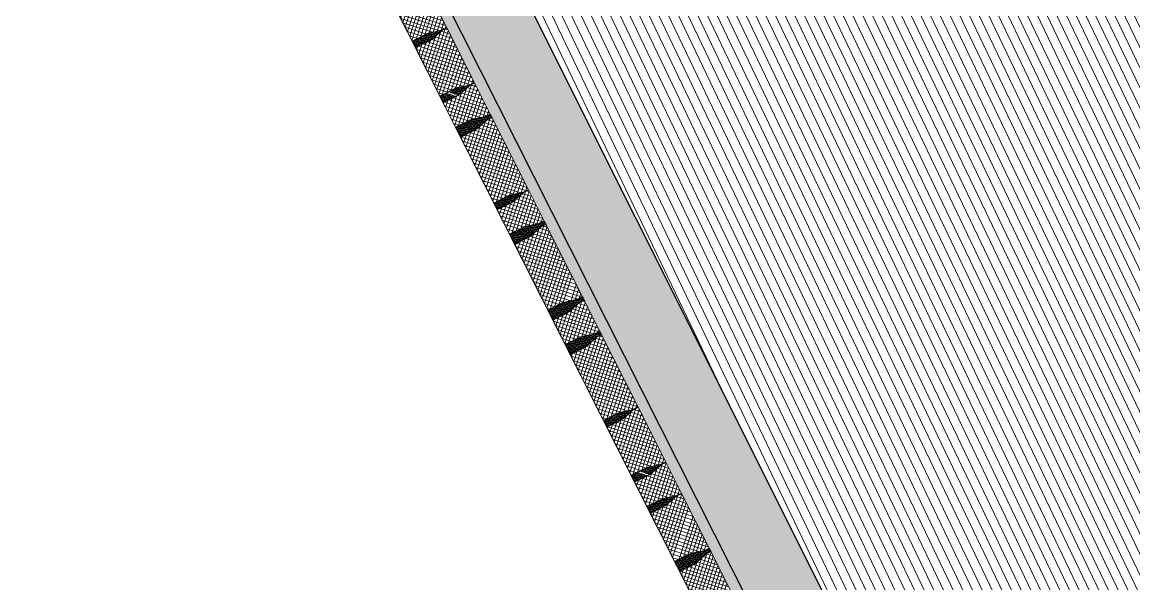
# Model space of a CAD drawing. Header units: metres. Extents: x 678805 to 1359287, y 2747329 to 5497370.
# Drawn here: x 679430.145 to 679433.169, y 2747438.824 to 2747440.352 of the extents above; entities that cross this region are included whole.
import ezdxf

# ---------------------------------------------------------------- set-up
doc = ezdxf.new("R2010")
doc.units = ezdxf.units.M
doc.layers.add('02-L-Waterfeatures 01', color=7, linetype='Continuous', true_color=0x4da6ff)
doc.layers.add('XREF_MON_WATERFEATURE$0$EIT_3 TR sorra', color=7, linetype='Continuous', true_color=0xd8ceb0)
doc.layers.add('XREF_MON_WATERFEATURE$0$-aux', color=50, linetype='Continuous', plot=False)
doc.layers.add('XREF_MON_WATERFEATURE$0$00_Aux', color=6, linetype='Continuous', plot=False)
for name, color, linetype, lineweight in [('XREF_MON_WATERFEATURE$0$02-L-seccionat', 6, 'Continuous', 5), ('XREF_MON_WATERFEATURE$0$3-TR Formigó', 252, 'Continuous', 0), ('XREF_MON_WATERFEATURE$0$3-TR terra compactada', 45, 'Continuous', 0)]:
    doc.layers.add(name, color=color, linetype=linetype, lineweight=lineweight)
doc.layers.add('XREF_MON_WATERFEATURE$0$3-TR tot_u', color=7, linetype='Continuous', lineweight=5, true_color=0x787878)
pattern_1 = [(45.62835957411023, (4.162104091607034, -63.53679065639153), (0.001737188201119408, 0.006656422095089368), [0.008532812500000025, -0.001706562500000008, 0, -0.001706562500000008])]
pattern_2 = [(46.6425602843627, (-13.9000621442683, 37.14831999293528), (-0.006925483204037492, 0.006539365977722499), []), (136.6425602843626, (-13.9000621442683, 37.14831999293528), (-0.006539365977722499, -0.006925483204037491), [])]
pattern_3 = [(45.62835957411023, (3.835975309833884, -63.54359824419953), (0.001737188201119408, 0.006656422095089368), [0.008532812500000025, -0.001706562500000008, 0, -0.001706562500000008])]
pattern_4 = [(45.62835957411023, (3.006265236064792, -63.56091756769456), (0.001737188201119408, 0.006656422095089368), [0.008532812500000025, -0.001706562500000008, 0, -0.001706562500000008])]

# ---------------------------------------------------------------- blocks, each defined once
blk = doc.blocks.new('XREF_MON_WATERFEATURE$0$View P1')
at = {"layer": 'XREF_MON_WATERFEATURE$0$3-TR Formigó'}
h = blk.add_hatch(dxfattribs=at)
h.set_pattern_fill('ANSI37', color=256, scale=0.002999999999999998, angle=-16.6334823258583, style=0)
h.set_pattern_definition(pattern_2)
edge = h.paths.add_edge_path()
edge.add_line((32.12501663947478, 7.279061082750559), (32.124845597893, 7.287255076225847))
edge.add_arc((32.076438580174, 7.286244638031349), 0.04841756364501546, 1.195806767932825, 17.19482589432065)
edge.add_line((32.1226921225898, 7.300557924434543), (32.11631395108998, 7.321169039234519))
edge.add_arc((32.17090446874499, 7.338062227005139), 0.05714459209473954, 181.1958084614284, 197.1948275877108, ccw=False)
edge.add_line((32.11377232195809, 7.336869660532102), (32.11291406163946, 7.377985977334902))
edge.add_line((32.11291406303644, 7.377985977800563), (32.11211703158915, 7.377969341818243))
edge.add_line((32.11211703019217, 7.377969341585413), (32.11209941562265, 7.378813232993707))
edge.add_line((32.11209941562265, 7.378813232993707), (31.96630530292168, 7.375769939972088))
edge.add_line((31.96630530338734, 7.375769939506426), (31.96632292075083, 7.374926045304164))
edge.add_line((31.96632292028517, 7.374926045536995), (31.96552588790655, 7.374909412814304))
edge.add_line((31.96552588790655, 7.374909412814304), (31.96638414636254, 7.333793092519045))
edge.add_arc((31.90925200423226, 7.332600521156564), 0.05714458770046885, -14.803205485524188, 1.1958136407587858, ccw=False)
edge.add_line((31.96449991175905, 7.31800008774735), (31.9589873929508, 7.297140761045739))
edge.add_arc((32.00579791609198, 7.284770083380863), 0.04841754633838192, 165.196792440275, 181.1958115666636)
edge.add_line((31.95739091560245, 7.283759641693905), (31.95756195485592, 7.275565647985786))
edge.add_line((31.9575619539246, 7.275565647752956), (32.12501663947478, 7.279061082750559))
h = blk.add_hatch(dxfattribs=at)
h.set_pattern_fill('ANSI37', color=256, scale=0.002999999999999998, angle=-16.6334823258583, style=0)
h.set_pattern_definition(pattern_2)
edge = h.paths.add_edge_path()
edge.add_line((32.21995904343203, 7.281042895512655), (32.21978800185025, 7.289236890617758))
edge.add_arc((32.17138098692521, 7.288226444041356), 0.04841756085289164, 1.19581733089173, 17.19483645728123)
edge.add_line((32.21763452421874, 7.3025397376623), (32.2112563541159, 7.323150854092091))
edge.add_arc((32.26584686338902, 7.340044041862711), 0.05714458410429679, 181.1958114576735, 197.1948305839567, ccw=False)
edge.add_line((32.20871472498402, 7.338851473061368), (32.20785646559671, 7.379967791261151))
edge.add_line((32.20785646513104, 7.379967791261151), (32.20705943414941, 7.379951155977324))
edge.add_line((32.20705943414941, 7.379951155511662), (32.20704181911424, 7.380795046687126))
edge.add_line((32.20704181911424, 7.380795046919957), (32.13375998754054, 7.37926536728628))
edge.add_line((32.1337599880062, 7.379265367751941), (32.1337776039727, 7.378421475179493))
edge.add_line((32.13377760350704, 7.378421474713832), (32.13298057159409, 7.378404840361327))
edge.add_line((32.13298057252541, 7.378404840594158), (32.1338388309814, 7.337288521928713))
edge.add_arc((32.07670667767525, 7.336095950799063), 0.05714459786633967, -14.803205958825004, 1.1958131674568904, ccw=False)
edge.add_line((32.13195459498093, 7.321495513664559), (32.12644207570702, 7.300636189756915))
edge.add_arc((32.1732526095584, 7.288265514420345), 0.04841755590963395, 165.1967977793672, 181.195816905757)
edge.add_line((32.12484560115263, 7.287255069473758), (32.12501664180309, 7.279061076929793))
edge.add_line((32.12501663900912, 7.279061075299978), (32.21995904343203, 7.281042895279825))
h = blk.add_hatch(dxfattribs=at)
h.set_pattern_fill('ANSI37', color=256, scale=0.002999999999999998, angle=-16.6334823258583, style=0)
h.set_pattern_definition(pattern_2)
edge = h.paths.add_edge_path()
edge.add_line((30.70678062457591, 7.249460413353518), (30.70660958252847, 7.257654407760128))
edge.add_arc((30.65820257086307, 7.256643968867138), 0.04841755869033614, 1.195807717073138, 17.19482684346155)
edge.add_line((30.70445611095056, 7.27095725457184), (30.69807794038206, 7.291568370303139))
edge.add_arc((30.75266845524311, 7.308461561100557), 0.05714459345523102, 181.1958116392545, 197.1948307655368, ccw=False)
edge.add_line((30.69553630659357, 7.307268991367891), (30.69467804674059, 7.348385308403522))
edge.add_line((30.69467804720625, 7.348385308636352), (30.69388101482764, 7.348368671489879))
edge.add_line((30.69388101436198, 7.348368671489879), (30.69386339979246, 7.349212563596666))
edge.add_line((30.69386339979246, 7.349212563829497), (30.54806928848848, 7.346169271040708))
edge.add_line((30.54806928848848, 7.346169270807877), (30.5480869053863, 7.345325377304107))
edge.add_line((30.5480869053863, 7.345325377536938), (30.54728987207636, 7.345308744115755))
edge.add_line((30.54728987207636, 7.345308743882924), (30.54814813146368, 7.304192422423512))
edge.add_arc((30.49101599073038, 7.302999852923676), 0.05714458623739864, -14.803207349924207, 1.195811776357914, ccw=False)
edge.add_line((30.54626389592886, 7.288399417884648), (30.54075137758628, 7.267540091881528))
edge.add_arc((30.58756190631539, 7.255169413750991), 0.04841755132221181, 165.1967931439195, 181.1958122703087)
edge.add_line((30.53915489977226, 7.254158971132711), (30.53932593949139, 7.245964978355914))
edge.add_line((30.53932593949139, 7.245964978355914), (30.70678062457591, 7.249460413120687))
h = blk.add_hatch(dxfattribs=at)
h.set_pattern_fill('ANSI37', color=256, scale=0.002999999999999998, angle=-16.6334823258583, style=0)
h.set_pattern_definition(pattern_2)
edge = h.paths.add_edge_path()
edge.add_line((30.801723100245, 7.251438738079742), (30.8015520600602, 7.259632732020691))
edge.add_arc((30.75314504373819, 7.258622288471088), 0.04841756114395969, 1.195813263898622, 17.194832390288)
edge.add_line((30.79939858382568, 7.272935579298064), (30.79302041325718, 7.293546694330871))
edge.add_arc((30.84761093184352, 7.31043988536112), 0.05714459428101089, 181.195811505223, 197.1948306315052, ccw=False)
edge.add_line((30.79047878272831, 7.309247316094115), (30.78962052380666, 7.350363631965593))
edge.add_line((30.78962052380666, 7.350363631499931), (30.78882349096239, 7.350346995284781))
edge.add_line((30.78882349096239, 7.350346995750442), (30.78880587685853, 7.35119088855572))
edge.add_line((30.78880587685853, 7.35119088855572), (30.7155240457505, 7.349661208922043))
edge.add_line((30.7155240457505, 7.349661208456382), (30.71554166032001, 7.348817315651104))
edge.add_line((30.71554166125134, 7.348817316582426), (30.71474462980404, 7.348800683394074))
edge.add_line((30.71474462980404, 7.348800683161244), (30.71560288965702, 7.307684361469001))
edge.add_arc((30.65847074985504, 7.30649179010652), 0.0571445843779168, -14.803205882980421, 1.1958132433018136, ccw=False)
edge.add_line((30.71371865365654, 7.291891356930137), (30.7082061348483, 7.271032031159848))
edge.add_arc((30.75501666404307, 7.258661351399496), 0.04841755235105492, 165.1967912952908, 181.1958104216799)
edge.add_line((30.70660965889692, 7.257650911109522), (30.70678070094436, 7.249456918332726))
edge.add_line((30.70678069861606, 7.249456917634234), (30.801723100245, 7.251438738079742))
h = blk.add_hatch(dxfattribs=at)
h.set_pattern_fill('ANSI37', color=256, scale=0.002999999999999998, angle=-16.6334823258583, style=0)
h.set_pattern_definition(pattern_2)
edge = h.paths.add_edge_path()
edge.add_line((30.96917778393254, 7.254934173775837), (30.96900674281642, 7.263128167483956))
edge.add_arc((30.92059973208234, 7.262117728125304), 0.04841755621299648, 1.195808191643372, 17.19482731803206)
edge.add_line((30.96685326751322, 7.276431013597175), (30.96047509694472, 7.297042130026966))
edge.add_arc((31.01506561180577, 7.313935321057215), 0.05714458932633171, 181.1958123094125, 197.1948314356952, ccw=False)
edge.add_line((30.95793346734717, 7.312742750393227), (30.9570752074942, 7.353859068127349))
edge.add_line((30.95707520702854, 7.353859068127349), (30.95627817464992, 7.353842431213707))
edge.add_line((30.95627817464992, 7.353842430980876), (30.95626056054607, 7.354686322622001))
edge.add_line((30.95626056334004, 7.354686323786154), (30.81046645110473, 7.351643031695858))
edge.add_line((30.81046644831076, 7.351643030764535), (30.81048406520858, 7.350799135863781))
edge.add_line((30.81048406520858, 7.35079913563095), (30.80968703236431, 7.35078250290826))
edge.add_line((30.80968703236431, 7.35078250314109), (30.81054529221728, 7.30966618238017))
edge.add_arc((30.75341315427795, 7.308473611017689), 0.0571445835472779, -14.803205982344707, 1.1958131439375848, ccw=False)
edge.add_line((30.80866105807945, 7.293873178306967), (30.80314853927121, 7.273013852071017))
edge.add_arc((30.84995906706899, 7.260643172776327), 0.04841755152041603, 165.1967911780166, 181.1958103044058)
edge.add_line((30.8015520600602, 7.25963273155503), (30.801723100245, 7.251438738079742))
edge.add_line((30.801723100245, 7.251438738079742), (30.96917778393254, 7.254934173775837))
h = blk.add_hatch(dxfattribs=at)
h.set_pattern_fill('ANSI37', color=256, scale=0.002999999999999998, angle=-16.6334823258583, style=0)
h.set_pattern_definition(pattern_2)
edge = h.paths.add_edge_path()
edge.add_line((31.19036634173244, 7.259551270864904), (31.19019530201331, 7.267745264805853))
edge.add_arc((31.14178828895092, 7.266734819160774), 0.04841755810819964, 1.195815851060804, 17.19483497744939)
edge.add_line((31.18804182531312, 7.281048111850396), (31.18166365521029, 7.301659228047356))
edge.add_arc((31.23625417565927, 7.31855242070742), 0.05714459619992662, 181.195812893089, 197.194832019371, ccw=False)
edge.add_line((31.17912202421576, 7.317359850043431), (31.17826376482844, 7.358476167079061))
edge.add_line((31.17826376482844, 7.358476166846231), (31.17746673431247, 7.358459528768435))
edge.add_line((31.17746673617512, 7.358459528768435), (31.17744911974296, 7.359303420875221))
edge.add_line((31.17744911788031, 7.359303420642391), (30.97792113386095, 7.355138490442187))
edge.add_line((30.97792113432661, 7.355138490675017), (30.97793874843046, 7.354294598801062))
edge.add_line((30.9779387479648, 7.354294598801062), (30.97714171698317, 7.354277963982895))
edge.add_line((30.97714171698317, 7.354277963750064), (30.97799997637048, 7.313161644618958))
edge.add_arc((30.92086782958359, 7.311969069065526), 0.0571445931185333, -14.803201458629076, 1.1958176676532162, ccw=False)
edge.add_line((30.97611574223265, 7.297368637984619), (30.97060322202742, 7.27650931221433))
edge.add_arc((31.01741375029087, 7.264138635015115), 0.04841755049157292, 165.1967930266452, 181.1958121530345)
edge.add_line((30.9690067442134, 7.263128191698343), (30.96917778486386, 7.254934198455885))
edge.add_line((30.96917778486386, 7.254934198455885), (31.19036634173244, 7.259551270864904))
h = blk.add_hatch(dxfattribs=at)
h.set_pattern_fill('ANSI37', color=256, scale=0.002999999999999998, angle=-16.6334823258583, style=0)
h.set_pattern_definition(pattern_2)
edge = h.paths.add_edge_path()
edge.add_line((31.29530656663701, 7.261741785565391), (31.2951355278492, 7.269935778342187))
edge.add_arc((31.24672850780189, 7.268925330368802), 0.04841756524914696, 1.195818494343009, 17.19483762073198)
edge.add_line((31.29298205021769, 7.283238626783714), (31.28660387918353, 7.303849742049351))
edge.add_arc((31.34119439590722, 7.320742930052802), 0.05714459126895966, 181.19580859546, 197.1948277217424, ccw=False)
edge.add_line((31.28406225005165, 7.319550363114104), (31.28320399066433, 7.360666679684073))
edge.add_line((31.28320399019867, 7.360666679451242), (31.28240695875138, 7.360650043468922))
edge.add_line((31.28240695875138, 7.360650043701753), (31.2823893437162, 7.36149393604137))
edge.add_line((31.28238934511319, 7.36149393604137), (31.20910751400515, 7.359964256407693))
edge.add_line((31.20910751260817, 7.359964256407693), (31.20912512764335, 7.359120363602415))
edge.add_line((31.20912512764335, 7.359120363369584), (31.20832809526473, 7.359103730646893))
edge.add_line((31.20832809526473, 7.359103730646893), (31.20918635558337, 7.317987408488989))
edge.add_arc((31.15205422230065, 7.316794838523492), 0.05714458105536119, -14.803206280437621, 1.1958128458451256, ccw=False)
edge.add_line((31.20730212237686, 7.302194405114278), (31.20178960310295, 7.281335078412667))
edge.add_arc((31.24860012996942, 7.268964400747791), 0.04841755132221181, 165.1967931439195, 181.1958122703087)
edge.add_line((31.20019312342629, 7.26795395789668), (31.20036416547373, 7.259759964887053))
edge.add_line((31.20036416547373, 7.259759965119883), (31.29530656663701, 7.261741785798222))
h = blk.add_hatch(dxfattribs=at)
h.set_pattern_fill('ANSI37', color=256, scale=0.002999999999999998, angle=-16.6334823258583, style=0)
h.set_pattern_definition(pattern_2)
edge = h.paths.add_edge_path()
edge.add_line((31.52649294864386, 7.266567546641454), (31.52632190892473, 7.274761539651081))
edge.add_arc((31.47791489353403, 7.273751092841849), 0.04841756002711533, 1.195817489081884, 17.19483661547029)
edge.add_line((31.52416843129322, 7.288064386462793), (31.51779026165605, 7.308675503358245))
edge.add_arc((31.57238077744842, 7.325568694388494), 0.05714459097789143, 181.1958120413493, 197.1948311676318, ccw=False)
edge.add_line((31.51524863019586, 7.324376124190167), (31.51439036987722, 7.365492441924289))
edge.add_line((31.51439036987722, 7.365492441691458), (31.51359333936125, 7.365475804079324))
edge.add_line((31.51359333936125, 7.365475804312155), (31.51357572339475, 7.36631969595328))
edge.add_line((31.51357572386041, 7.366319695720449), (31.31404773937538, 7.362154765985906))
edge.add_line((31.31404773890972, 7.362154766218737), (31.3140653539449, 7.36131087387912))
edge.add_line((31.31406535720453, 7.36131087387912), (31.31326832575724, 7.361294238595292))
edge.add_line((31.31326832249761, 7.361294238362461), (31.31412658188492, 7.320177920162678))
edge.add_arc((31.25699443323538, 7.31898534600623), 0.05714459414737613, -14.803203024936977, 1.195816101345315, ccw=False)
edge.add_line((31.31224235007539, 7.304384913993999), (31.3067298294045, 7.283525589155033))
edge.add_arc((31.35354036046192, 7.271154914749786), 0.04841755488079445, 165.1967996279969, 181.1958187543857)
edge.add_line((31.30513335065916, 7.27014446654357), (31.30530439130962, 7.261950473068282))
edge.add_line((31.30530439084396, 7.261950473068282), (31.52649294724688, 7.266567546408623))
h = blk.add_hatch(dxfattribs=at)
h.set_pattern_fill('ANSI37', color=256, scale=0.002999999999999998, angle=-16.6334823258583, style=0)
h.set_pattern_definition(pattern_2)
edge = h.paths.add_edge_path()
edge.add_line((31.63143317308277, 7.268758061109111), (31.63126213429496, 7.276952054118738))
edge.add_arc((31.58285511285067, 7.275941604515538), 0.04841756551650299, 1.195820448744244, 17.19483957513327)
edge.add_line((31.6291086548008, 7.290254902560264), (31.62273048423231, 7.31086601712741))
edge.add_arc((31.67732100049034, 7.32775920140557), 0.05714458990846861, 181.1958054176346, 197.1948245439171, ccw=False)
edge.add_line((31.62018885603175, 7.326566638192162), (31.61933059617877, 7.367682955227792))
edge.add_line((31.61933059617877, 7.367682954994962), (31.61853356380016, 7.367666318546981))
edge.add_line((31.61853356380016, 7.367666318546981), (31.61851594923064, 7.368510211119428))
edge.add_line((31.61851594923064, 7.368510211119428), (31.54523411858827, 7.366980531718582))
edge.add_line((31.54523411858827, 7.366980531718582), (31.54525173315778, 7.366136637981981))
edge.add_line((31.54525173315778, 7.366136638214812), (31.54445470124483, 7.366120005492121))
edge.add_line((31.54445470124483, 7.36612000525929), (31.54531296109781, 7.325003684265539))
edge.add_arc((31.48818082315847, 7.323811113135889), 0.0571445835472779, -14.803205982344707, 1.1958131439375848, ccw=False)
edge.add_line((31.54342872602865, 7.309210680657998), (31.53791620722041, 7.288351353956386))
edge.add_arc((31.58472673594952, 7.275980675825849), 0.04841755132221181, 165.1967931439195, 181.1958122703087)
edge.add_line((31.53631973126903, 7.27497023367323), (31.53649077191949, 7.266776240663603))
edge.add_line((31.53649077005684, 7.266776240663603), (31.63143317215145, 7.268758062040433))
h = blk.add_hatch(dxfattribs=at)
h.set_pattern_fill('ANSI37', color=256, scale=0.002999999999999998, angle=-16.6334823258583, style=0)
h.set_pattern_definition(pattern_2)
edge = h.paths.add_edge_path()
edge.add_line((31.85262172948569, 7.27337513375096), (31.85245069023222, 7.281569127459079))
edge.add_arc((31.80404367623851, 7.280558681814), 0.04841755893397951, 1.195815692870574, 17.19483481925909)
edge.add_line((31.85029721399769, 7.29487197403796), (31.84391904249787, 7.315483088605106))
edge.add_arc((31.89850956527516, 7.332376275444403), 0.05714459760783967, 181.1958058672796, 197.1948249935624, ccw=False)
edge.add_line((31.84137741383165, 7.331183711765334), (31.84051915444434, 7.372300028335303))
edge.add_line((31.84051915397868, 7.372300029033795), (31.83972212206572, 7.372283392352983))
edge.add_line((31.83972212160006, 7.372283391421661), (31.83970450563356, 7.373127282829955))
edge.add_line((31.83970450563356, 7.373127282829955), (31.64017652114853, 7.368962353095412))
edge.add_line((31.64017652254552, 7.368962353328243), (31.64019413711503, 7.368118460522965))
edge.add_line((31.64019413571805, 7.368118460290134), (31.63939710520208, 7.36810182640329))
edge.add_line((31.63939710520208, 7.368101826636121), (31.64025536458939, 7.326985507505015))
edge.add_arc((31.58312321454287, 7.32579293451272), 0.05714459600685787, -14.803204491881502, 1.1958146344006195, ccw=False)
edge.add_line((31.63837113091722, 7.311192500172183), (31.63285861071199, 7.290333175566047))
edge.add_arc((31.67966914456338, 7.277962501859292), 0.04841755488079445, 165.1967996279969, 181.1958187543857)
edge.add_line((31.63126213289797, 7.276952053653076), (31.63143317261711, 7.268758060177788))
edge.add_line((31.63143317261711, 7.268758060177788), (31.85262172948569, 7.273375133983791))
h = blk.add_hatch(dxfattribs=at)
h.set_pattern_fill('ANSI37', color=256, scale=0.002999999999999998, angle=-16.6334823258583, style=0)
h.set_pattern_definition(pattern_2)
edge = h.paths.add_edge_path()
edge.add_line((31.9575619539246, 7.275565647752956), (31.95739091560245, 7.283759641228244))
edge.add_arc((31.90898389741778, 7.282749194419011), 0.04841756333023123, 1.195816856321089, 17.19483598271029)
edge.add_line((31.95523743890226, 7.297062489204109), (31.9488592678681, 7.317673603771254))
edge.add_arc((32.00344978645444, 7.334566792240366), 0.05714459292051601, 181.195808327397, 197.1948274536803, ccw=False)
edge.add_line((31.9463176378049, 7.333374225068837), (31.9454593793489, 7.374490541405976))
edge.add_line((31.94545937981457, 7.374490541405976), (31.94466234743595, 7.374473905190825))
edge.add_line((31.94466234883294, 7.374473905423656), (31.94464473379776, 7.375317797763273))
edge.add_line((31.94464473426342, 7.375317797763273), (31.87136290362105, 7.373788118595257))
edge.add_line((31.87136290129274, 7.373788118362427), (31.87138051586226, 7.37294422602281))
edge.add_line((31.8713805177249, 7.37294422625564), (31.87058348534629, 7.372927592368796))
edge.add_line((31.87058348348364, 7.372927592135966), (31.87144174426794, 7.331811271375045))
edge.add_arc((31.81430960446596, 7.330618703970686), 0.05714458560496383, -14.803209114960794, 1.1958100113213845, ccw=False)
edge.add_line((31.86955750826746, 7.316018267301843), (31.86404498852789, 7.295158941065893))
edge.add_arc((31.91085551865399, 7.282788265962154), 0.048417550925804, 165.1967970757233, 181.1958162021125)
edge.add_line((31.8624485116452, 7.281777820084244), (31.86261955369264, 7.273583826608956))
edge.add_line((31.86261955369264, 7.273583826608956), (31.9575619539246, 7.275565647752956))
h = blk.add_hatch(dxfattribs=at)
h.set_pattern_fill('ANSI37', color=256, scale=0.002999999999999998, angle=-16.6334823258583, style=0)
h.set_pattern_definition(pattern_2)
edge = h.paths.add_edge_path()
edge.add_line((30.52932804310694, 7.245759782148525), (30.52915700338781, 7.253953775856644))
edge.add_arc((30.4807499917224, 7.252943331608549), 0.04841755866662362, 1.195813738469033, 17.19483286485752)
edge.add_line((30.52700352668762, 7.267256622435525), (30.52062535658479, 7.287867737933993))
edge.add_arc((30.57521587610245, 7.304760934086516), 0.05714459508307852, 181.1958164730087, 197.194835599291, ccw=False)
edge.add_line((30.5180837251246, 7.303568360162899), (30.51722546620294, 7.344684678129852))
edge.add_line((30.51722546713427, 7.344684677897021), (30.5164284366183, 7.344668040052056))
edge.add_line((30.51642843568698, 7.344668039819226), (30.51641081972048, 7.345511931693181))
edge.add_line((30.5164108206518, 7.345511931693181), (30.31688283570111, 7.3413470024243))
edge.add_line((30.31688283476979, 7.34134700265713), (30.31690044980496, 7.340503108920529))
edge.add_line((30.31690044980496, 7.340503108920529), (30.31610341835767, 7.340486474568024))
edge.add_line((30.31610341835767, 7.340486474568024), (30.31696167727932, 7.299370155669749))
edge.add_arc((30.25982953142375, 7.298177581513301), 0.05714459165545941, -14.80320332302972, 1.195815803252799, ccw=False)
edge.add_line((30.31507744267583, 7.28357714950107), (30.30956492293626, 7.26271782326512))
edge.add_arc((30.35637545399368, 7.250347146997228), 0.04841755112400788, 165.1967951098214, 181.1958142362106)
edge.add_line((30.3079684455879, 7.249336702516302), (30.30813948670402, 7.241142709506676))
edge.add_line((30.30813948810101, 7.241142709506676), (30.52932804450393, 7.245759782381356))
at = {"layer": 'XREF_MON_WATERFEATURE$0$3-TR terra compactada'}
h = blk.add_hatch(dxfattribs=at)
h.set_pattern_fill('LINE', color=256, scale=0.007499999999999999, angle=-115.5575462493456, style=0)
h.set_pattern_definition([(3.66378788500146e-05, (-26.97329562623054, -17.13623808929697), (-1.522694161038007e-08, 0.02381249999999513), [])])
h.paths.add_polyline_path([(34.41064929263666, 6.984919309616089e-10), (34.41064929263666, 7.090219076024368), (29.92329468252137, 7.011460061883554), (29.92329468298703, 6.260207292158157), (27.12664042413235, 6.260207292158157), (27.12664042413235, 5.60941800288856), (21.65944042569026, 5.609418003121391), (21.65944042569026, 4.958628713386133), (16.19224042538553, 4.958628713851795), (16.19224042538553, 4.386846190784127), (10.06946854665875, 4.386846198001876), (10.06946854665875, 4.736846192041412), (10.72050920827314, 4.736846190877259), (10.72050921013579, 5.583192354766652), (10.46590279601514, 5.583192354300991), (3.171591598540545, 3.266520275967196), (3.171591598540545, 2.633998685283586), (2.220548637211323, 2.633998685050756), (2.220548637211323, 3.232379126129672), (2.219900731928647, 3.162678002379835), (1.84559687320143, 3.162678002147004), (-1.396983861923218e-09, 3.198383478680626), (0, 0)])
at = {"layer": 'XREF_MON_WATERFEATURE$0$3-TR tot_u'}
h = blk.add_hatch(dxfattribs=at)
h.set_pattern_fill('AR-CONC', color=256, scale=0.0002499999999999998, angle=91.91934116585045)
h.set_pattern_definition([(160.1953837760714, (-13.9000621442683, 37.14831999293528), (-0.0119837746119615, 0.04412166021482197), [0.004762499999999976, -0.0523874999999998]), (105.1953837760713, (-13.9000621442683, 37.14831999293528), (-0.04178600144815682, -0.02475845587120788), [0.003809999999999986, -0.04191014604249979]), (210.6468284760713, (-13.90106078842655, 37.15199678507634), (-0.05376977419134751, 0.01936320490297469), [0.004047502199999985, -0.04452256114999987]), (156.3795837760713, (-13.91198135819286, 37.1439356666524), (-0.01353125158504966, 0.0672318225608572), [0.007143749999999986, -0.0785812499999998]), (206.8309413860712, (-13.91310896817595, 37.14953831047751), (-0.07854296077851025, 0.03434791022802331), [0.006071255784999981, -0.06678390203999972]), (101.3795349460713, (-13.91198135819286, 37.1439356666524), (-0.07854296077681319, 0.0343479102322367), [0.00571499176749998, -0.06286493297999969]), (131.1953837760714, (-13.91119371727109, 37.15099135390483), (0.01090932689885463, 0.04439938047567266), [0.004762499999999979, -0.05238749999999982]), (76.19538377607144, (-13.91119371727109, 37.15099135390483), (-0.04854992515916642, -0.001395838564927025), [0.003809999999999993, -0.0419099999999999]), (181.6468287760715, (-13.91028460860252, 37.1546913033817), (-0.03764059845419174, 0.04300354174937727), [0.004047502199999976, -0.0445224843999998]), (147.6953837760714, (-13.9000621442683, 37.14831999293528), (-0.02010573042285457, -0.006572897646282036), [0, -0.04140199999999988, 0, -0.04254499999999988, 0, -0.04206874999999988]), (117.6953837760714, (-13.9000621442683, 37.14831999293528), (-0.02927230345917206, 0.007031762190172694), [0, -0.02425699999999994, 0, -0.0404494999999999, 0, -0.01603374999999995]), (77.69538377607141, (-13.89517361950129, 37.13503006868996), (-0.01035809753840052, 0.03230807276401643), [0, -0.0158749999999999, 0, -0.0495299999999998, 0, -0.06572249999999961]), (67.69538377607145, (-13.8929814551957, 37.12907046149485), (-0.01875020766059965, 0.03256113118745859), [0, -0.02063749999999998, 0, -0.03289299999999996, 0, -0.04667249999999996])])
h.paths.add_polyline_path([(29.91327959578484, 7.011459797387943), (34.48983808746561, 7.091605853522196), (34.48983808793128, 7.298646226758137), (29.91327959578484, 7.202589231310412)])
at = {"layer": 'XREF_MON_WATERFEATURE$0$EIT_3 TR sorra'}
h = blk.add_hatch(dxfattribs=at)
h.set_pattern_fill('ANSI36', color=256, scale=0.001075000000000009, angle=0.6283595741102835, style=0, double=1)
h.set_pattern_definition([(45.62835957411023, (2.743868077173829, -63.56639132718556), (0.001737188201119408, 0.006656422095089368), [0.008532812500000025, -0.001706562500000008, 0, -0.001706562500000008])])
edge = h.paths.add_edge_path()
edge.add_line((30.70678069861606, 7.249456917634234), (30.70660965749994, 7.257650911808014))
edge.add_arc((30.65820264909416, 7.256640470353886), 0.04841755400384653, 1.195810620753563, 17.19482974686521)
edge.add_line((30.70445618173108, 7.270953756989911), (30.6980780120939, 7.291564875748008))
edge.add_arc((30.7526685311459, 7.308458068640903), 0.05714459372281501, 181.1958132952155, 197.1948324214335, ccw=False)
edge.add_line((30.69553638156503, 7.307265497278422), (30.69467805046588, 7.348385310033336))
edge.add_line((30.69467805046588, 7.348385310033336), (30.71474455855787, 7.348804174456745))
edge.add_line((30.71474455902353, 7.348804174689576), (30.71560288919136, 7.307684363098815))
edge.add_arc((30.65847073914483, 7.306491792434826), 0.05714459537432023, -14.803206256932128, 1.1958128693789263, ccw=False)
edge.add_line((30.71371865319088, 7.291891355765983), (30.70820613531396, 7.271032031625509))
edge.add_arc((30.7550166551955, 7.258661350002512), 0.04841754361097041, 165.1967860735582, 181.1958051997705)
edge.add_line((30.70660965610296, 7.257650913437828), (30.7067806981504, 7.249456917634234))
h = blk.add_hatch(dxfattribs=at)
h.set_pattern_fill('ANSI36', color=256, scale=0.001075000000000009, angle=0.6283595741102835, style=0, double=1)
h.set_pattern_definition(pattern_4)
edge = h.paths.add_edge_path()
edge.add_line((30.80172317568213, 7.251435241196305), (30.80155213363469, 7.25962923374027))
edge.add_arc((30.75314512010664, 7.258618788095191), 0.04841755810903005, 1.195815851199018, 17.19483497731143)
edge.add_line((30.79939865786582, 7.272932080319151), (30.79302049009129, 7.293543200241402))
edge.add_arc((30.84761100169271, 7.310436394298449), 0.05714458903549167, 181.1958157553337, 197.1948348815522, ccw=False)
edge.add_line((30.79047885769978, 7.309243820142001), (30.78962052660063, 7.350363632664084))
edge.add_line((30.78962052706629, 7.350363632896915), (30.80968703469262, 7.350782499881461))
edge.add_line((30.80968703422695, 7.350782499881461), (30.81054536486045, 7.309662685496733))
edge.add_arc((30.75341322505847, 7.30847011343576), 0.05714458770036965, -14.80320548553749, 1.195813640773224, ccw=False)
edge.add_line((30.80866112979129, 7.293869680492207), (30.80314861144871, 7.273010357283056))
edge.add_arc((30.84995913878083, 7.260639675660059), 0.04841755088851254, 165.1967890949294, 181.1958082211419)
edge.add_line((30.80155213316903, 7.259629236301407), (30.80172317568213, 7.25143523956649))
h = blk.add_hatch(dxfattribs=at)
h.set_pattern_fill('ANSI36', color=256, scale=0.001075000000000009, angle=0.6283595741102835, style=0, double=1)
h.set_pattern_definition(pattern_4)
edge = h.paths.add_edge_path()
edge.add_line((30.96917785843834, 7.2549306768924), (30.96900681825355, 7.263124670833349))
edge.add_arc((30.92059981031343, 7.262114225653931), 0.04841755288699848, 1.195814845938504, 17.19483397205033)
edge.add_line((30.96685334155336, 7.276427516480908), (30.96047517238185, 7.297038636403158))
edge.add_arc((31.01506569236517, 7.313931825337932), 0.05714459483965964, 181.1958097152948, 197.1948288415137, ccw=False)
edge.add_line((30.95793354324996, 7.312739257700741), (30.95707521168515, 7.353859069291502))
edge.add_line((30.95707521121949, 7.353859069524333), (30.97714171838015, 7.354277933714911))
edge.add_line((30.97714171838015, 7.354277933482081), (30.97800004901364, 7.313158122356981))
edge.add_arc((30.92086789384484, 7.311965549131855), 0.05714460099058855, -14.803203895710396, 1.1958152306000898, ccw=False)
edge.add_line((30.97611581394449, 7.297365113394335), (30.97060329513624, 7.276505790883675))
edge.add_arc((31.01741381362081, 7.264135111356154), 0.04841754175148828, 165.1967878049128, 181.1958069311251)
edge.add_line((30.96900681685656, 7.263124673394486), (30.96917785843834, 7.254930677590892))
h = blk.add_hatch(dxfattribs=at)
h.set_pattern_fill('ANSI36', color=256, scale=0.001075000000000009, angle=0.6283595741102835, style=0, double=1)
h.set_pattern_definition([(45.62835957411023, (3.499848704785109, -63.55061451974325), (0.001737188201119408, 0.006656422095089368), [0.008532812500000025, -0.001706562500000008, 0, -0.001706562500000008])])
edge = h.paths.add_edge_path()
edge.add_line((31.20036423904821, 7.259756467537954), (31.19036641903222, 7.259547773748636))
edge.add_line((31.19036641763523, 7.259547773981467), (31.19019537512213, 7.267741767689586))
edge.add_arc((31.14178836951032, 7.266731325769797), 0.04841755070072701, 1.195811253514154, 17.19483037962616)
edge.add_line((31.18804189935327, 7.281044612405822), (31.18166372878477, 7.301655732095242))
edge.add_arc((31.23625424643978, 7.3185489194002), 0.05714459044340803, 181.1958087295242, 197.1948278557424, ccw=False)
edge.add_line((31.17912209965289, 7.317356352694333), (31.17826376762241, 7.3584761666134))
edge.add_line((31.17826376762241, 7.3584761666134), (31.20832809666172, 7.359103726688772))
edge.add_line((31.2083280980587, 7.359103726455942), (31.20918642915785, 7.317983911372721))
edge.add_arc((31.15205428609625, 7.316791341872886), 0.05714458706793479, -14.803207250574076, 1.1958118757368084, ccw=False)
edge.add_line((31.20730219222605, 7.302190906833857), (31.20178967388347, 7.281331582460552))
edge.add_arc((31.24860019981861, 7.268960908288136), 0.04841754760377975, 165.1967966067155, 181.1958157329283)
edge.add_line((31.20019319793209, 7.267950462875888), (31.20036423858255, 7.259756468003616))
edge.add_line((31.20036423904821, 7.259756467537954), (31.19036641903222, 7.259547773748636))
h = blk.add_hatch(dxfattribs=at)
h.set_pattern_fill('ANSI36', color=256, scale=0.001075000000000009, angle=0.6283595741102835, style=0, double=1)
h.set_pattern_definition([(45.62835957411023, (3.604788930620998, -63.54842400620691), (0.001737188201119408, 0.006656422095089368), [0.008532812500000025, -0.001706562500000008, 0, -0.001706562500000008])])
edge = h.paths.add_edge_path()
edge.add_line((31.30530446302146, 7.261946980375797), (31.29530664300546, 7.26173828728497))
edge.add_line((31.29530664393678, 7.26173828705214), (31.29513560188934, 7.269932280993089))
edge.add_arc((31.24672859534621, 7.268921840237454), 0.04841755152650689, 1.195811095324, 17.19483022143593)
edge.add_line((31.29298212751746, 7.283235126407817), (31.28660395741463, 7.303846246795729))
edge.add_arc((31.34119446435943, 7.320739436661825), 0.05714458519766037, 181.1958129796023, 197.1948321058211, ccw=False)
edge.add_line((31.28406232502311, 7.319546865532175), (31.2832039934583, 7.360666679684073))
edge.add_line((31.2832039934583, 7.360666679916903), (31.31326832249761, 7.361294240225106))
edge.add_line((31.31326832203194, 7.361294239992276), (31.3141266531311, 7.320174424909055))
edge.add_arc((31.25699450960383, 7.318981854943559), 0.05714458955985148, -14.803206952481275, 1.1958121738293812, ccw=False)
edge.add_line((31.31224241759628, 7.304381419438869), (31.30672989971936, 7.283522095531225))
edge.add_arc((31.35354042239487, 7.271151418564841), 0.04841754467763227, 165.1967922058134, 181.1958113320266)
edge.add_line((31.30513342190534, 7.270140976877883), (31.3053044625558, 7.261946980608627))
edge.add_line((31.30530446302146, 7.261946980375797), (31.29530664300546, 7.26173828728497))
h = blk.add_hatch(dxfattribs=at)
h.set_pattern_fill('ANSI36', color=256, scale=0.001075000000000009, angle=0.6283595741102835, style=0, double=1)
h.set_pattern_definition(pattern_3)
edge = h.paths.add_edge_path()
edge.add_line((31.53649084363133, 7.266772743081674), (31.52649302268401, 7.266564048128203))
edge.add_line((31.52649302221835, 7.266564048593864), (31.52632198110223, 7.274758043466136))
edge.add_arc((31.47791497642174, 7.27374760247767), 0.04841755235228677, 1.195810937133846, 17.19483006324567)
edge.add_line((31.52416850626469, 7.288060888415202), (31.51779033523053, 7.308672008337453))
edge.add_arc((31.5723808449693, 7.32556519494392), 0.05714458466294894, 181.195809667745, 197.1948287939639, ccw=False)
edge.add_line((31.51524870702997, 7.32437262753956), (31.51439037453383, 7.365492441924289))
edge.add_line((31.51439037267119, 7.365492441924289), (31.54445470264181, 7.366120001999661))
edge.add_line((31.54445470264181, 7.366120001766831), (31.54531303327531, 7.325000186916441))
edge.add_arc((31.488180892542, 7.323807614622638), 0.05714458916344348, -14.803203621136788, 1.1958155051739254, ccw=False)
edge.add_line((31.54342879913747, 7.309207182144746), (31.53791628079489, 7.288347856840119))
edge.add_arc((31.58472679927945, 7.275977176381275), 0.04841754175148828, 165.1967878049128, 181.1958069311251)
edge.add_line((31.53631980158389, 7.274966738419607), (31.53649084316567, 7.266772743547335))
edge.add_line((31.53649084363133, 7.266772743081674), (31.52649302268401, 7.266564048128203))
h = blk.add_hatch(dxfattribs=at)
h.set_pattern_fill('ANSI36', color=256, scale=0.001075000000000009, angle=0.6283595741102835, style=0, double=1)
h.set_pattern_definition(pattern_3)
edge = h.paths.add_edge_path()
edge.add_line((31.6314332485199, 7.268754563992843), (31.63126220647246, 7.276948557235301))
edge.add_arc((31.58285519760102, 7.275938111590222), 0.04841755480591413, 1.195816483959813, 17.19483561007146)
edge.add_line((31.62910873023793, 7.290251402882859), (31.62273056060076, 7.310862522339448))
edge.add_arc((31.67732108011842, 7.327755708480254), 0.05714459430494814, 181.1958064034373, 197.1948255296562, ccw=False)
edge.add_line((31.62018893286586, 7.326563144335523), (31.61933060083538, 7.367682955460623))
edge.add_line((31.61933059990406, 7.367682955460623), (31.63939710753039, 7.368101821979508))
edge.add_line((31.63939710659906, 7.368101821979508), (31.64025543723255, 7.326982008293271))
edge.add_arc((31.58312329510227, 7.325789436930791), 0.05714458853100855, -14.803205386173317, 1.195813740137396, ccw=False)
edge.add_line((31.6383712021634, 7.311189002823085), (31.63285868382081, 7.290329679381102))
edge.add_arc((31.67966920975596, 7.277958997292444), 0.04841755025607799, 165.1967870117521, 181.1958061379647)
edge.add_line((31.6312622060068, 7.276948559097946), (31.63143324898556, 7.268754562130198))
h = blk.add_hatch(dxfattribs=at)
h.set_pattern_fill('ANSI36', color=256, scale=0.001075000000000009, angle=0.6283595741102835, style=0, double=1)
h.set_pattern_definition(pattern_1)
edge = h.paths.add_edge_path()
edge.add_line((31.86261962680146, 7.273580329259858), (31.85262180678546, 7.273371636169031))
edge.add_line((31.85262180818245, 7.273371636634693), (31.85245076566935, 7.281565630808473))
edge.add_arc((31.80404375726357, 7.280555190285668), 0.04841755125915113, 1.195809140922129, 17.19482826703403)
edge.add_line((31.85029728803784, 7.294868475059047), (31.84391911700368, 7.315479594748467))
edge.add_arc((31.89850963000208, 7.332372780190781), 0.05714458687293266, 181.1958076097209, 197.1948267359396, ccw=False)
edge.add_line((31.84137748833746, 7.331180214416236), (31.84051915537566, 7.372300028335303))
edge.add_line((31.84051915630698, 7.372300028568134), (31.87058348581195, 7.372927588643506))
edge.add_line((31.87058348674327, 7.372927588643506), (31.87144181784242, 7.331807774724439))
edge.add_arc((31.81430966872722, 7.330615203594789), 0.05714459454368133, -14.803206356296528, 1.1958127700146974, ccw=False)
edge.add_line((31.86955758044496, 7.316014767857268), (31.86404506256804, 7.295155444648117))
edge.add_arc((31.9108555871062, 7.282784765353426), 0.04841754736775294, 165.1967905917341, 181.195809717947)
edge.add_line((31.862448586151, 7.281774324597791), (31.86261962773278, 7.273580328794196))
edge.add_line((31.86261962680146, 7.273580329259858), (31.85262180678546, 7.273371636169031))
h = blk.add_hatch(dxfattribs=at)
h.set_pattern_fill('ANSI36', color=256, scale=0.001075000000000009, angle=0.6283595741102835, style=0, double=1)
h.set_pattern_definition(pattern_1)
edge = h.paths.add_edge_path()
edge.add_line((31.95756203122437, 7.275562150636688), (31.95739098871127, 7.283756144111976))
edge.add_arc((31.90898397564888, 7.282745698234066), 0.04841755810903005, 1.195815851199018, 17.19483497731143)
edge.add_line((31.95523751154542, 7.297058989992365), (31.94885934190825, 7.317670109216124))
edge.add_arc((32.00344985956326, 7.334563297219574), 0.05714459209496777, 181.1958084614611, 197.1948275876792, ccw=False)
edge.add_line((31.94631771324202, 7.333370730979368), (31.94545938167721, 7.374490542570129))
edge.add_line((31.94545938121155, 7.374490542570129), (31.9655258897692, 7.374909409089014))
edge.add_line((31.9655258897692, 7.374909408856183), (31.96638421993703, 7.333789594937116))
edge.add_arc((31.90925208060071, 7.332597025902942), 0.05714458457601809, -14.803207548667103, 1.1958115776441218, ccw=False)
edge.add_line((31.96449998533353, 7.317996591562405), (31.95898746699095, 7.29713726695627))
edge.add_arc((32.00579799152911, 7.284766583470628), 0.04841754942543911, 165.1967868944778, 181.1958060206905)
edge.add_line((31.95739098684862, 7.283756145974621), (31.95756203075871, 7.275562149239704))
h = blk.add_hatch(dxfattribs=at)
h.set_pattern_fill('ANSI36', color=256, scale=0.001075000000000009, angle=0.6283595741102835, style=0, double=1)
h.set_pattern_definition(pattern_1)
edge = h.paths.add_edge_path()
edge.add_line((32.12501671398059, 7.279057587031275), (32.12484567333013, 7.287251580506563))
edge.add_arc((32.07643866259605, 7.286241136258468), 0.04841755619011796, 1.19581421317771, 17.19483333928916)
edge.add_line((32.12269219662994, 7.300554426619783), (32.11631402652711, 7.32116554514505))
edge.add_arc((32.17090454604477, 7.338058734545484), 0.05714459483965964, 181.1958097152948, 197.1948288415137, ccw=False)
edge.add_line((32.11377239692956, 7.336866167141125), (32.11291406536475, 7.377985979197547))
edge.add_line((32.11291406536475, 7.377985979197547), (32.13298057345673, 7.378404843620956))
edge.add_line((32.1329805739224, 7.378404843388125), (32.13383890502155, 7.337285031564534))
edge.add_arc((32.07670675776899, 7.336092462996021), 0.05714459224996868, -14.803208320062424, 1.195810806249085, ccw=False)
edge.add_line((32.13195466855541, 7.321492025395855), (32.12644214974716, 7.30063270078972))
edge.add_arc((32.17325267195702, 7.288262023823336), 0.0484175446776357, 165.1967922058144, 181.1958113320265)
edge.add_line((32.12484567193314, 7.287251581903547), (32.12501671351492, 7.279057587031275))
h = blk.add_hatch(dxfattribs=at)
h.set_pattern_fill('ANSI36', color=256, scale=0.001075000000000009, angle=0.6283595741102835, style=0, double=1)
h.set_pattern_definition([(63.90440218433128, (47.93239995650947, 255.9046915234067), (-0.0004378649458411338, 0.006865424403728143), [0.008532812500000073, -0.001706562500000015, 0, -0.001706562500000015])])
h.paths.add_polyline_path([(29.91327959578484, 7.202589231310412), (34.48983808793128, 7.298646226758137), (34.48983808793128, 7.328424698440358), (29.91327959671617, 7.23290367028676)])
h = blk.add_hatch(dxfattribs=at)
h.set_pattern_fill('ANSI36', color=256, scale=0.001075000000000009, angle=0.6283595741102835, style=0, double=1)
h.set_pattern_definition([(45.62835957411023, (2.838810406625271, -63.5644060082268), (0.001737188201119408, 0.006656422095089368), [0.008532812500000025, -0.001706562500000008, 0, -0.001706562500000008])])
edge = h.paths.add_edge_path()
edge.add_line((30.53932593902573, 7.245964978588745), (30.52932811854407, 7.245756285497919))
edge.add_line((30.52932811947539, 7.245756285497919), (30.52915707789361, 7.253950279438868))
edge.add_arc((30.48075007274747, 7.252939838217571), 0.04841755070072701, 1.195811253514154, 17.19483037962616)
edge.add_line((30.52700360119343, 7.267253123689443), (30.52062543109059, 7.287864243146032))
edge.add_arc((30.575215944089, 7.304757435107604), 0.05714458876813586, 181.1958140994052, 197.1948332256237, ccw=False)
edge.add_line((30.51808380056173, 7.303564863279462), (30.51722546899691, 7.344684677198529))
edge.add_line((30.51722546899691, 7.344684677198529), (30.54728979850188, 7.345312237972394))
edge.add_line((30.54728979850188, 7.345312237972394), (30.54814812866971, 7.304192422423512))
edge.add_arc((30.49101598700508, 7.302999849198386), 0.05714458750216567, -14.803203819865303, 1.1958153064455814, ccw=False)
edge.add_line((30.54626389406621, 7.288399417651817), (30.54075137572363, 7.267540092812851))
edge.add_arc((30.58756189979613, 7.255169415147975), 0.04841754633891004, 165.1967924403619, 181.1958115665749)
edge.add_line((30.53915489790961, 7.254158973228186), (30.53932593902573, 7.245964978355914))
edge.add_line((30.53932593902573, 7.245964978588745), (30.52932811854407, 7.245756285497919))
at = {"layer": 'XREF_MON_WATERFEATURE$0$-aux'}
for points in [[(30.7067806981504, 7.249456917634234), (30.70678069861606, 7.249456917634234), (30.70660965936258, 7.257650912040845, 0.06992251114754273), (30.70445618173108, 7.270953756989911), (30.6980780120939, 7.291564875980839, -0.06992251114800961), (30.69553638156503, 7.307265497278422), (30.69467805046588, 7.348385310033336), (30.71474455902353, 7.348804174689576), (30.7156028887257, 7.307684362865984, -0.0699225111484148), (30.71371865319088, 7.291891355765983), (30.70820613577962, 7.27103203185834, 0.06992251114798485), (30.70660965610296, 7.257650913437828), (30.7067806981504, 7.249456917634234), (30.70678069861606, 7.249456917634234)], [(30.80172317568213, 7.251435240032151), (30.80172317568213, 7.251435241196305), (30.80155213363469, 7.259629233973101, 0.06992251114754273), (30.79939865786582, 7.272932080319151), (30.79302048869431, 7.293543199775741, -0.06992251114800961), (30.79047885769978, 7.309243820142001), (30.78962052706629, 7.350363632896915), (30.80968703422695, 7.350782499881461), (30.81054536532611, 7.309662685496733, -0.0699225111484148), (30.80866112979129, 7.293869680492207), (30.80314861144871, 7.273010357050225, 0.06992251114798485), (30.80155213316903, 7.259629236301407), (30.80172317568213, 7.251435240032151), (30.80172317568213, 7.251435241196305)], [(30.96917785797268, 7.254930677358061), (30.96917785843834, 7.2549306768924), (30.96900681825355, 7.26312467106618, 0.06992251114754273), (30.96685334155336, 7.276427516480908), (30.96047517238185, 7.297038635937497, -0.06992251114800961), (30.95793354324996, 7.312739257700741), (30.95707521121949, 7.353859069524333), (30.97714171838015, 7.354277933482081), (30.97800004901364, 7.31315812212415, -0.0699225111484148), (30.97611581394449, 7.297365113394335), (30.97060329653323, 7.276505791349337, 0.06992251114798485), (30.96900681685656, 7.263124673394486), (30.96917785797268, 7.254930677358061), (30.96917785843834, 7.2549306768924)], [(31.20036423904821, 7.259756467537954), (31.19036641763523, 7.259547773981467), (31.19019537512213, 7.267741767689586, 0.06992251114754273), (31.18804189935327, 7.281044612405822), (31.18166372878477, 7.301655731862411, -0.06992251114800961), (31.17912209965289, 7.317356352694333), (31.17826376762241, 7.3584761666134), (31.2083280980587, 7.359103726455942), (31.20918642962351, 7.317983911605552, -0.0699225111484148), (31.20730219222605, 7.302190906833857), (31.20178967434913, 7.281331582693383, 0.06992251114798485), (31.20019319793209, 7.267950462875888), (31.20036423904821, 7.259756467537954), (31.19036641763523, 7.259547773981467)], [(31.30530446302146, 7.261946980375797), (31.29530664393678, 7.26173828705214), (31.295135602355, 7.269932281924412, 0.06992251114754273), (31.29298212751746, 7.283235126407817), (31.28660395462066, 7.303846246330068, -0.06992251114800961), (31.28406232502311, 7.319546865532175), (31.2832039934583, 7.360666679916903), (31.31326832203194, 7.361294239992276), (31.31412665359676, 7.320174424909055, -0.0699225111484148), (31.31224241759628, 7.304381419438869), (31.30672989971936, 7.283522095764056, 0.06992251114798485), (31.30513342190534, 7.270140976877883), (31.30530446302146, 7.261946980375797), (31.29530664393678, 7.26173828705214)], [(31.53649084363133, 7.266772743081674), (31.52649302221835, 7.266564048593864), (31.52632198110223, 7.274758043466136, 0.06992251114754273), (31.52416850626469, 7.288060888415202), (31.51779033616185, 7.308672008337453, -0.06992251114800961), (31.51524870702997, 7.32437262753956), (31.51439037267119, 7.365492441924289), (31.54445470264181, 7.366120001766831), (31.54531303327531, 7.325000187149271, -0.0699225111484148), (31.54342879913747, 7.309207182144746), (31.53791628032923, 7.288347856374457, 0.06992251114798485), (31.53631980158389, 7.274966738419607), (31.53649084363133, 7.266772743081674), (31.52649302221835, 7.266564048593864)], [(31.63143324758857, 7.268754562130198), (31.6314332485199, 7.268754563992843), (31.63126220647246, 7.276948557468131, 0.06992251114754273), (31.62910873023793, 7.290251402882859), (31.62273055966944, 7.310862522106618, -0.06992251114800961), (31.62018893286586, 7.326563144335523), (31.61933059990406, 7.367682955460623), (31.63939710659906, 7.368101821979508), (31.64025543769822, 7.32698200806044, -0.0699225111484148), (31.6383712021634, 7.311189002823085), (31.63285868382081, 7.290329679381102, 0.06992251114798485), (31.6312622060068, 7.276948559097946), (31.63143324758857, 7.268754562130198), (31.6314332485199, 7.268754563992843)], [(31.86261962680146, 7.273580329259858), (31.85262180818245, 7.273371636634693), (31.85245076334104, 7.281565630109981, 0.06992251114754273), (31.85029728803784, 7.294868475059047), (31.84391911700368, 7.315479594515637, -0.06992251114800961), (31.84137748833746, 7.331180214416236), (31.84051915630698, 7.372300028568134), (31.87058348674327, 7.372927588643506), (31.87144181784242, 7.331807774258777, -0.0699225111484148), (31.86955758044496, 7.316014767857268), (31.86404506256804, 7.295155444415286, 0.06992251114798485), (31.862448586151, 7.281774324597791), (31.86261962680146, 7.273580329259858), (31.85262180818245, 7.273371636634693)], [(31.95756203075871, 7.275562149472535), (31.95756203122437, 7.275562150636688), (31.95739098871127, 7.283756144111976, 0.06992251114754273), (31.95523751154542, 7.297058989992365), (31.94885934190825, 7.317670109448954, -0.06992251114800961), (31.94631771324202, 7.333370730979368), (31.94545938121155, 7.374490542570129), (31.9655258897692, 7.374909408856183), (31.96638421993703, 7.333789595169947, -0.0699225111484148), (31.96449998533353, 7.317996591562405), (31.95898746745661, 7.297137266723439, 0.06992251114798485), (31.95739098684862, 7.283756145974621), (31.95756203075871, 7.275562149472535), (31.95756203122437, 7.275562150636688)], [(32.12501671351492, 7.279057587264106), (32.12501671398059, 7.279057587031275), (32.12484567426145, 7.287251580739394, 0.06992251114754273), (32.12269219662994, 7.300554426619783), (32.11631402699277, 7.32116554514505, -0.06992251114800961), (32.11377239692956, 7.336866167141125), (32.11291406536475, 7.377985979197547), (32.1329805739224, 7.378404843388125), (32.13383890595287, 7.337285031797364, -0.0699225111484148), (32.13195466855541, 7.321492025395855), (32.12644214974716, 7.30063270078972, 0.06992251114798485), (32.12484567193314, 7.287251581903547), (32.12501671351492, 7.279057587264106), (32.12501671398059, 7.279057587031275)], [(30.53932593902573, 7.245964978588745), (30.52932811947539, 7.245756285497919), (30.52915707789361, 7.253950278973207, 0.06992251114754273), (30.52700360119343, 7.267253123689443), (30.52062543109059, 7.287864243378863, -0.06992251114800961), (30.51808380056173, 7.303564863279462), (30.51722546899691, 7.344684677198529), (30.54728979850188, 7.345312237972394), (30.54814812913537, 7.304192422656342, -0.0699225111484148), (30.54626389406621, 7.288399417651817), (30.54075137572363, 7.267540092812851, 0.06992251114798485), (30.53915489790961, 7.254158973228186), (30.53932593902573, 7.245964978588745), (30.52932811947539, 7.245756285497919)]]:
    blk.add_lwpolyline(points, format="xyb", dxfattribs=at)
at = {"layer": 'XREF_MON_WATERFEATURE$0$00_Aux'}
for points in [[(29.91327959578484, 7.202589231310412), (34.48983808793128, 7.298646226758137)], [(29.91327959578484, 7.011459797387943), (34.48983808746561, 7.091605853522196)]]:
    blk.add_lwpolyline(points, dxfattribs=at)
at = {"layer": 'XREF_MON_WATERFEATURE$0$02-L-seccionat'}
blk.add_lwpolyline([(29.94954558927566, 7.33367573725991), (34.48983808793128, 7.428450378123671)], dxfattribs=at)
for points in [[(32.12501663947478, 7.279061082750559), (32.124845597893, 7.287255076458678, 0.06992251114875708), (32.1226921225898, 7.300557924434543), (32.11631395108998, 7.32116903946735, -0.0699225111482901), (32.11377232195809, 7.336869660532102), (32.11291406303644, 7.377985977800563), (32.11211703019217, 7.377969341585413), (32.11209941562265, 7.378813232993707), (31.96630530338734, 7.375769939506426), (31.96632292028517, 7.374926045536995), (31.96552588790655, 7.374909412814304), (31.96638414636254, 7.333793092519045, -0.0699225111482901), (31.96449991175905, 7.31800008774735), (31.95898739248514, 7.297140761045739, 0.06992251114875708), (31.95739091560245, 7.283759641693905), (31.9575619539246, 7.275565647752956)], [(32.21995904343203, 7.281042895512655), (32.21978800185025, 7.289236890384927, 0.06992251114875708), (32.21763452421874, 7.3025397376623), (32.2112563541159, 7.323150853859261, -0.0699225111482901), (32.20871472498402, 7.338851473061368), (32.20785646513104, 7.379967791261151), (32.20705943414941, 7.379951155511662), (32.20704181911424, 7.380795046919957), (32.1337599880062, 7.379265367751941), (32.13377760350704, 7.378421474713832), (32.13298057252541, 7.378404840594158), (32.13383883005008, 7.337288521928713, -0.0699225111482901), (32.13195459498093, 7.321495513664559), (32.12644207663834, 7.300636190222576, 0.06992251114875708), (32.12484560115263, 7.287255069473758), (32.12501663900912, 7.279061075299978)], [(30.70678062457591, 7.249460413353518), (30.70660958299413, 7.257654407760128, 0.06992251114875708), (30.70445611095056, 7.27095725457184), (30.69807793898508, 7.2915683707688, -0.0699225111482901), (30.69553630659357, 7.307268991367891), (30.69467804720625, 7.348385308636352), (30.69388101436198, 7.348368671489879), (30.69386339979246, 7.349212563829497), (30.54806928848848, 7.346169270807877), (30.5480869053863, 7.345325377536938), (30.54728987207636, 7.345308743882924), (30.54814813472331, 7.304192422656342, -0.0699225111482901), (30.54626389592886, 7.288399417884648), (30.54075137758628, 7.267540091881528, 0.06992251114875708), (30.53915489977226, 7.254158971132711), (30.53932593949139, 7.245964978355914)], [(30.801723100245, 7.251438738079742), (30.8015520600602, 7.259632732020691, 0.06992251114875708), (30.79939858382568, 7.272935579298064), (30.79302041325718, 7.29354669409804, -0.0699225111482901), (30.79047878272831, 7.309247316094115), (30.78962052380666, 7.350363631499931), (30.78882349096239, 7.350346995750442), (30.78880587685853, 7.35119088855572), (30.7155240457505, 7.349661208456382), (30.71554166125134, 7.348817316582426), (30.71474462980404, 7.348800683161244), (30.7156028887257, 7.307684361003339, -0.0699225111482901), (30.71371865365654, 7.291891356930137), (30.7082061348483, 7.271032031392679, 0.06992251114875708), (30.70660965889692, 7.257650911109522), (30.70678069861606, 7.249456917634234)], [(30.96917778393254, 7.254934173775837), (30.96900674281642, 7.263128167251125, 0.06992251114875708), (30.96685326751322, 7.276431013597175), (30.96047509694472, 7.297042129794136, -0.0699225111482901), (30.95793346734717, 7.312742750393227), (30.95707520702854, 7.353859068127349), (30.95627817464992, 7.353842430980876), (30.95626056334004, 7.354686323786154), (30.81046644831076, 7.351643030764535), (30.81048406520858, 7.35079913563095), (30.80968703236431, 7.35078250314109), (30.81054529221728, 7.309666182147339, -0.0699225111482901), (30.80866105807945, 7.293873178306967), (30.80314853973687, 7.273013852303848, 0.06992251114875708), (30.8015520600602, 7.25963273155503), (30.801723100245, 7.251438738079742)], [(31.19036634173244, 7.259551270864904), (31.19019530387595, 7.267745265504345, 0.06992251114875708), (31.18804182531312, 7.281048111850396), (31.18166365474463, 7.301659227348864, -0.0699225111482901), (31.17912202421576, 7.317359850043431), (31.17826376482844, 7.358476166846231), (31.17746673617512, 7.358459528768435), (31.17744911788031, 7.359303420642391), (30.97792113432661, 7.355138490675017), (30.9779387479648, 7.354294598801062), (30.97714171698317, 7.354277963750064), (30.97799997637048, 7.313161644618958, -0.0699225111482901), (30.97611574223265, 7.297368637984619), (30.97060322202742, 7.27650931221433, 0.06992251114875708), (30.9690067442134, 7.263128191698343), (30.96917778486386, 7.254934198455885)], [(31.29530656663701, 7.261741785565391), (31.29513552831486, 7.269935778342187, 0.06992251114875708), (31.29298205021769, 7.283238626783714), (31.28660387871787, 7.303849742049351, -0.0699225111482901), (31.28406225005165, 7.319550363114104), (31.28320399019867, 7.360666679451242), (31.28240695875138, 7.360650043701753), (31.28238934511319, 7.36149393604137), (31.20910751260817, 7.359964256407693), (31.20912512764335, 7.359120363369584), (31.20832809526473, 7.359103730646893), (31.20918635604903, 7.31798740872182, -0.0699225111482901), (31.20730212237686, 7.302194405114278), (31.20178960356861, 7.281335078645498, 0.06992251114875708), (31.20019312342629, 7.26795395789668), (31.20036416547373, 7.259759965119883)], [(31.52649294864386, 7.266567546641454), (31.52632190752774, 7.274761539651081, 0.06992251114875708), (31.52416843129322, 7.288064386462793), (31.51779026072472, 7.308675503125414, -0.0699225111482901), (31.51524863019586, 7.324376124190167), (31.51439036987722, 7.365492441691458), (31.51359333936125, 7.365475804312155), (31.51357572386041, 7.366319695720449), (31.31404773890972, 7.362154766218737), (31.31406535720453, 7.36131087387912), (31.31326832249761, 7.361294238362461), (31.31412658235058, 7.320177920395508, -0.0699225111482901), (31.31224235007539, 7.304384913993999), (31.30672982661054, 7.283525588456541, 0.06992251114875708), (31.30513335065916, 7.27014446654357), (31.30530439084396, 7.261950473068282)], [(31.63143317308277, 7.268758061109111), (31.63126213336363, 7.276952054584399, 0.06992251114875708), (31.6291086548008, 7.290254902560264), (31.62273048423231, 7.31086601712741, -0.0699225111482901), (31.62018885603175, 7.326566638192162), (31.61933059617877, 7.367682954994962), (31.61853356380016, 7.367666318546981), (31.61851594923064, 7.368510211119428), (31.54523411858827, 7.366980531718582), (31.54525173315778, 7.366136638214812), (31.54445470124483, 7.36612000525929), (31.54531296109781, 7.325003684265539, -0.0699225111482901), (31.54342872602865, 7.309210680657998), (31.53791620722041, 7.288351353956386, 0.06992251114875708), (31.53631973126903, 7.27497023367323), (31.53649077005684, 7.266776240663603)], [(31.85262172948569, 7.27337513375096), (31.85245069023222, 7.28156912769191, 0.06992251114875708), (31.85029721399769, 7.29487197403796), (31.84391904156655, 7.315483088605106, -0.0699225111482901), (31.84137741383165, 7.331183711765334), (31.84051915397868, 7.372300029033795), (31.83972212160006, 7.372283391421661), (31.83970450563356, 7.373127282829955), (31.64017652254552, 7.368962353328243), (31.64019413571805, 7.368118460290134), (31.63939710520208, 7.368101826636121), (31.64025536458939, 7.326985507505015, -0.0699225111482901), (31.63837113091722, 7.311192500172183), (31.63285860931501, 7.290333175333217, 0.06992251114875708), (31.63126213289797, 7.276952053653076), (31.63143317261711, 7.268758060177788)], [(31.9575619539246, 7.275565647752956), (31.95739091746509, 7.283759641693905, 0.06992251114875708), (31.95523743890226, 7.297062489204109), (31.94885926693678, 7.317673603538424, -0.0699225111482901), (31.9463176378049, 7.333374225068837), (31.94545937981457, 7.374490541405976), (31.94466234883294, 7.374473905423656), (31.94464473426342, 7.375317797763273), (31.87136290129274, 7.373788118362427), (31.8713805177249, 7.37294422625564), (31.87058348348364, 7.372927592135966), (31.8714417447336, 7.331811271375045, -0.0699225111482901), (31.86955750826746, 7.316018267301843), (31.86404498852789, 7.295158941298723, 0.06992251114875708), (31.8624485116452, 7.281777820084244), (31.86261955369264, 7.273583826608956)], [(30.52932804310694, 7.245759782148525), (30.52915700385347, 7.253953775623813, 0.06992251114875708), (30.52700352668762, 7.267256622435525), (30.52062535658479, 7.287867738166824, -0.0699225111482901), (30.5180837251246, 7.303568360162899), (30.51722546713427, 7.344684677897021), (30.51642843568698, 7.344668039819226), (30.5164108206518, 7.345511931693181), (30.31688283476979, 7.34134700265713), (30.31690044980496, 7.340503108920529), (30.31610341835767, 7.340486474568024), (30.31696167727932, 7.299370155436918, -0.0699225111482901), (30.31507744267583, 7.28357714950107), (30.30956492293626, 7.26271782303229, 0.06992251114875708), (30.3079684455879, 7.249336702516302), (30.30813948810101, 7.241142709506676)]]:
    blk.add_lwpolyline(points, format="xyb", close=True, dxfattribs=at)
blk = doc.blocks.new('XREF_MON_WATERFEATURE')
at = {"rotation": 115.5575828872244}
blk.add_blockref('XREF_MON_WATERFEATURE$0$View P1', (679451.7259588618, 2747414.495475429), dxfattribs=at)

msp = doc.modelspace()

# ---------------------------------------------------------------- block references
at = {"layer": '02-L-Waterfeatures 01', "color": 18, "true_color": 0x000000}
msp.add_blockref('XREF_MON_WATERFEATURE', (0, 0), dxfattribs=at)

doc.saveas('drawing.dxf')
